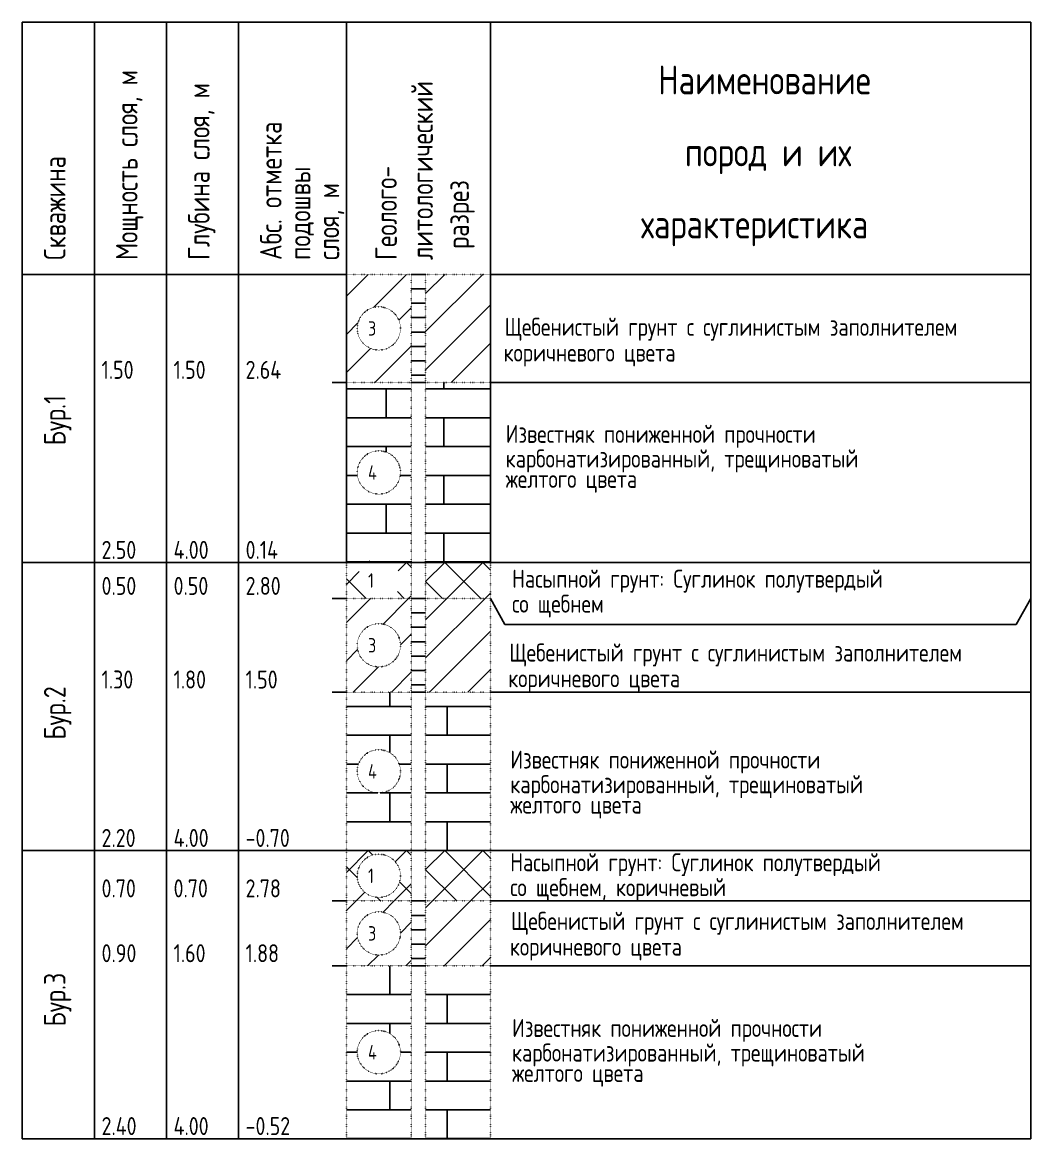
# Model space of a CAD drawing. Header units: millimetres. Extents: x 20530103 to 31271019, y 32092698 to 33532929.
# Drawn here: x 26255533 to 26269533, y 33117359 to 33132859 of the extents above; entities that cross this region are included whole.
import ezdxf

# ---------------------------------------------------------------- set-up
doc = ezdxf.new("R2010")
doc.units = ezdxf.units.MM
for name, pattern in [('L1', [1, 0, 1]), ('L2', [1, 0, 1]), ('L3', [1, 0, 1])]:
    doc.linetypes.add(name, pattern=pattern)
doc.styles.add('GOST 2.304', font='GOST.TTF')

msp = doc.modelspace()

# ---------------------------------------------------------------- hatches: boundary and pattern name
at = {"linetype": 'Continuous'}
h = msp.add_hatch(dxfattribs=at)
h.set_pattern_fill('SUGL_D', color=256, scale=3000, style=0)
h.set_pattern_definition([(45, (26255033.4, 33129358.85), (-265.165, 265.165), [])])
edge = h.paths.add_edge_path(flags=16)
edge.add_arc((26260483.4062, 33128608.8498), 300, 0, 360)
h.paths.add_polyline_path([(26261133.4062, 33127858.8498), (26262033.4062, 33127858.8498), (26262033.4062, 33129358.8498), (26261133.4062, 33129358.8498)])
h.paths.add_polyline_path([(26260033.4062, 33127858.8498), (26260933.4062, 33127858.8498), (26260933.4062, 33129358.8498), (26260033.4062, 33129358.8498)])
h = msp.add_hatch(dxfattribs=at)
h.set_pattern_fill('IZVEST', color=256, scale=2000, style=0)
h.set_pattern_definition([(0, (26262983.27, 33147767.4), (0, 400), []), (90, (26262983.3, 33147767.4), (-800, 400), [400, -400])])
edge = h.paths.add_edge_path(flags=16)
edge.add_arc((26260483.4062, 33126608.8498), 300, 0, 360)
h.paths.add_polyline_path([(26261133.4062, 33125358.8498), (26262033.4062, 33125358.8498), (26262033.4062, 33127858.8498), (26261133.4062, 33127858.8498)])
h.paths.add_polyline_path([(26260033.4062, 33125358.8498), (26260933.4062, 33125358.8498), (26260933.4062, 33127858.8498), (26260033.4062, 33127858.8498)])
h = msp.add_hatch(dxfattribs=at)
h.set_pattern_fill('TEHNO', color=256, scale=3000, style=0)
h.set_pattern_definition([(45, (26255033.4, 33125358.85), (-265.165, 265.165), []), (135, (26255033.4, 33125358.85), (-265.165, -265.165), [])])
edge = h.paths.add_edge_path()
edge.add_arc((26260483.4062, 33125108.8498), 300, 0, 360)
h.paths.add_polyline_path([(26261133.4062, 33124858.8498), (26262033.4062, 33124858.8498), (26262033.4062, 33125358.8498), (26261133.4062, 33125358.8498)])
h.paths.add_polyline_path([(26260033.4062, 33124858.8498), (26260933.4062, 33124858.8498), (26260933.4062, 33125358.8498), (26260033.4062, 33125358.8498)])
h = msp.add_hatch(dxfattribs=at)
h.set_pattern_fill('SUGL_D', color=256, scale=3000, style=0)
h.set_pattern_definition([(45, (26255033.4, 33125358.85), (-265.165, 265.165), [])])
edge = h.paths.add_edge_path(flags=16)
edge.add_arc((26260483.4062, 33124208.8498), 300, 0, 360)
h.paths.add_polyline_path([(26261133.4062, 33123558.8498), (26262033.4062, 33123558.8498), (26262033.4062, 33124858.8498), (26261133.4062, 33124858.8498)])
h.paths.add_polyline_path([(26260033.4062, 33123558.8498), (26260933.4062, 33123558.8498), (26260933.4062, 33124858.8498), (26260033.4062, 33124858.8498)])
h = msp.add_hatch(dxfattribs=at)
h.set_pattern_fill('IZVEST', color=256, scale=2000, style=0)
h.set_pattern_definition([(0, (26255033.4, 33125358.85), (0, 400), []), (90, (26255033.4, 33125358.85), (-800, 400), [400, -400])])
edge = h.paths.add_edge_path(flags=16)
edge.add_arc((26260483.4062, 33122458.8498), 300, 0, 360)
h.paths.add_polyline_path([(26261133.4062, 33121358.8498), (26262033.4062, 33121358.8498), (26262033.4062, 33123558.8498), (26261133.4062, 33123558.8498)])
h.paths.add_polyline_path([(26260033.4062, 33121358.8498), (26260933.4062, 33121358.8498), (26260933.4062, 33123558.8498), (26260033.4062, 33123558.8498)])
h = msp.add_hatch(dxfattribs=at)
h.set_pattern_fill('TEHNO', color=256, scale=3000, style=0)
h.set_pattern_definition([(45, (26255033.4, 33121358.85), (-265.165, 265.165), []), (135, (26255033.4, 33121358.85), (-265.165, -265.165), [])])
edge = h.paths.add_edge_path(flags=16)
edge.add_arc((26260483.4062, 33121008.8498), 300, 0, 360)
h.paths.add_polyline_path([(26261133.4062, 33120658.8498), (26262033.4062, 33120658.8498), (26262033.4062, 33121358.8498), (26261133.4062, 33121358.8498)])
h.paths.add_polyline_path([(26260033.4062, 33120658.8498), (26260933.4062, 33120658.8498), (26260933.4062, 33121358.8498), (26260033.4062, 33121358.8498)])
h = msp.add_hatch(dxfattribs=at)
h.set_pattern_fill('SUGL_D', color=256, scale=3000, style=0)
h.set_pattern_definition([(45, (26255033.4, 33121358.85), (-265.165, 265.165), [])])
edge = h.paths.add_edge_path(flags=16)
edge.add_arc((26260483.4062, 33120208.8498), 300, 0, 360)
h.paths.add_polyline_path([(26261133.4062, 33119758.8498), (26262033.4062, 33119758.8498), (26262033.4062, 33120658.8498), (26261133.4062, 33120658.8498)])
h.paths.add_polyline_path([(26260033.4062, 33119758.8498), (26260933.4062, 33119758.8498), (26260933.4062, 33120658.8498), (26260033.4062, 33120658.8498)])
h = msp.add_hatch(dxfattribs=at)
h.set_pattern_fill('IZVEST', color=256, scale=2000, style=0)
h.set_pattern_definition([(0, (26255033.4, 33121358.85), (0, 400), []), (90, (26255033.4, 33121358.85), (-800, 400), [400, -400])])
edge = h.paths.add_edge_path(flags=16)
edge.add_arc((26260483.4062, 33118558.8498), 300, 0, 360)
h.paths.add_polyline_path([(26261133.4062, 33117358.8498), (26262033.4062, 33117358.8498), (26262033.4062, 33119758.8498), (26261133.4062, 33119758.8498)])
h.paths.add_polyline_path([(26260033.4062, 33117358.8498), (26260933.4062, 33117358.8498), (26260933.4062, 33119758.8498), (26260033.4062, 33119758.8498)])

# ---------------------------------------------------------------- linework, layer by layer
at = {"color": 0}
for p, q in [((26255533.4062, 33132858.8498), (26255533.4062, 33117358.8498)), ((26256533.4062, 33132858.8498), (26256533.4062, 33117358.8498)), ((26257533.4062, 33132858.8498), (26257533.4062, 33117358.8498)), ((26258533.4062, 33132858.8498), (26258533.4062, 33117358.8498)), ((26260033.4062, 33132858.8498), (26260033.4062, 33125358.8498)), ((26262033.4062, 33132858.8498), (26262033.4062, 33125358.8498)), ((26269533.4062, 33132858.8498), (26269533.4062, 33117358.8498)), ((26260933.4062, 33129358.8498), (26261133.4062, 33129358.8498)), ((26260933.4062, 33129358.8498), (26261133.4062, 33129358.8498)), ((26260933.4062, 33129358.8498), (26261133.4062, 33129358.8498)), ((26260933.4062, 33129358.8498), (26261133.4062, 33129358.8498)), ((26260933.4062, 33129158.8498), (26261133.4062, 33129158.8498)), ((26260933.4062, 33128958.8498), (26261133.4062, 33128958.8498)), ((26260933.4062, 33128758.8498), (26261133.4062, 33128758.8498)), ((26260933.4062, 33128558.8498), (26261133.4062, 33128558.8498)), ((26260933.4062, 33128358.8498), (26261133.4062, 33128358.8498)), ((26260933.4062, 33128158.8498), (26261133.4062, 33128158.8498)), ((26259833.4062, 33127858.8498), (26260033.4062, 33127858.8498)), ((26260933.4062, 33127958.8498), (26261133.4062, 33127958.8498)), ((26260933.4062, 33127858.8498), (26261133.4062, 33127858.8498)), ((26262033.4062, 33127858.8498), (26262233.4062, 33127858.8498)), ((26262233.4062, 33127858.8498), (26269333.4062, 33127858.8498)), ((26269333.4062, 33127858.8498), (26269533.4062, 33127858.8498)), ((26255533.4062, 33125358.8498), (26269333.4062, 33125358.8498)), ((26259833.4062, 33125358.8498), (26260033.4062, 33125358.8498)), ((26260933.4062, 33125358.8498), (26261133.4062, 33125358.8498)), ((26262033.4062, 33125358.8498), (26262233.4062, 33125358.8498)), ((26269333.4062, 33125358.8498), (26269533.4062, 33125358.8498)), ((26259833.4062, 33124858.8498), (26260033.4062, 33124858.8498)), ((26260933.4062, 33124858.8498), (26261133.4062, 33124858.8498)), ((26260933.4062, 33124858.8498), (26261133.4062, 33124858.8498)), ((26262033.4062, 33124858.8498), (26262233.4062, 33124499.3444)), ((26269333.4062, 33124499.3444), (26269533.4062, 33124858.8498)), ((26260933.4062, 33124658.8498), (26261133.4062, 33124658.8498)), ((26260933.4062, 33124458.8498), (26261133.4062, 33124458.8498)), ((26262233.4062, 33124499.3444), (26269333.4062, 33124499.3444)), ((26260933.4062, 33124258.8498), (26261133.4062, 33124258.8498)), ((26260933.4062, 33124058.8498), (26261133.4062, 33124058.8498)), ((26260933.4062, 33123858.8498), (26261133.4062, 33123858.8498)), ((26260933.4062, 33123658.8498), (26261133.4062, 33123658.8498)), ((26259833.4062, 33123558.8498), (26260033.4062, 33123558.8498)), ((26260933.4062, 33123558.8498), (26261133.4062, 33123558.8498)), ((26262033.4062, 33123558.8498), (26262233.4062, 33123558.8498)), ((26262233.4062, 33123558.8498), (26269333.4062, 33123558.8498)), ((26269333.4062, 33123558.8498), (26269533.4062, 33123558.8498)), ((26255533.4062, 33121358.8498), (26269333.4062, 33121358.8498)), ((26259833.4062, 33121358.8498), (26260033.4062, 33121358.8498)), ((26260933.4062, 33121358.8498), (26261133.4062, 33121358.8498)), ((26262033.4062, 33121358.8498), (26262233.4062, 33121358.8498)), ((26269333.4062, 33121358.8498), (26269533.4062, 33121358.8498)), ((26259833.4062, 33120658.8498), (26260033.4062, 33120658.8498)), ((26260933.4062, 33120658.8498), (26261133.4062, 33120658.8498)), ((26260933.4062, 33120658.8498), (26261133.4062, 33120658.8498)), ((26262033.4062, 33120658.8498), (26262233.4062, 33120658.8498)), ((26262233.4062, 33120658.8498), (26269333.4062, 33120658.8498)), ((26269333.4062, 33120658.8498), (26269533.4062, 33120658.8498)), ((26260933.4062, 33120458.8498), (26261133.4062, 33120458.8498)), ((26260933.4062, 33120258.8498), (26261133.4062, 33120258.8498)), ((26260933.4062, 33120058.8498), (26261133.4062, 33120058.8498)), ((26260933.4062, 33119858.8498), (26261133.4062, 33119858.8498)), ((26259833.4062, 33119758.8498), (26260033.4062, 33119758.8498)), ((26260933.4062, 33119758.8498), (26261133.4062, 33119758.8498)), ((26262033.4062, 33119758.8498), (26262233.4062, 33119758.8498)), ((26262233.4062, 33119758.8498), (26269333.4062, 33119758.8498)), ((26269333.4062, 33119758.8498), (26269533.4062, 33119758.8498)), ((26255533.4062, 33117358.8498), (26269533.4062, 33117358.8498)), ((26259833.4062, 33117358.8498), (26260033.4062, 33117358.8498)), ((26260933.4062, 33117358.8498), (26261133.4062, 33117358.8498)), ((26262033.4062, 33117358.8498), (26262233.4062, 33117358.8498)), ((26269333.4062, 33117358.8498), (26269533.4062, 33117358.8498))]:
    msp.add_line(p, q, dxfattribs=at)
for p, q in [((26255533.4062, 33132858.8498), (26256533.4062, 33132858.8498)), ((26256533.4062, 33132858.8498), (26269533.4062, 33132858.8498)), ((26260033.4062, 33129358.8498), (26255533.4062, 33129358.8498)), ((26262033.4062, 33129358.8498), (26269533.4062, 33129358.8498))]:
    msp.add_line(p, q)
at = {"color": 0, "linetype": 'L1'}
for p, q in [((26260033.4062, 33129358.8498), (26260933.4062, 33129358.8498)), ((26260033.4062, 33129358.8498), (26260033.4062, 33128458.8498)), ((26260033.4062, 33129358.8498), (26260933.4062, 33129358.8498)), ((26260033.4062, 33129358.8498), (26260033.4062, 33127858.8498)), ((26260933.4062, 33129358.8498), (26260933.4062, 33127858.8498)), ((26261133.4062, 33129358.8498), (26262033.4062, 33129358.8498)), ((26261133.4062, 33129358.8498), (26262033.4062, 33129358.8498)), ((26261133.4062, 33129358.8498), (26261133.4062, 33127858.8498)), ((26262033.4062, 33129358.8498), (26262033.4062, 33128458.8498)), ((26262033.4062, 33129358.8498), (26262033.4062, 33127858.8498)), ((26260033.4062, 33127858.8498), (26260933.4062, 33127858.8498)), ((26261133.4062, 33127858.8498), (26262033.4062, 33127858.8498)), ((26260033.4062, 33125358.8498), (26260933.4062, 33125358.8498)), ((26260033.4062, 33125358.8498), (26260033.4062, 33124858.8498)), ((26260933.4062, 33125358.8498), (26260933.4062, 33124858.8498)), ((26261133.4062, 33125358.8498), (26262033.4062, 33125358.8498)), ((26261133.4062, 33125358.8498), (26261133.4062, 33124858.8498)), ((26262033.4062, 33125358.8498), (26262033.4062, 33124858.8498)), ((26260033.4062, 33124858.8498), (26260933.4062, 33124858.8498)), ((26261133.4062, 33124858.8498), (26262033.4062, 33124858.8498)), ((26260033.4062, 33121358.8498), (26260933.4062, 33121358.8498)), ((26260033.4062, 33121358.8498), (26260033.4062, 33120658.8498)), ((26260933.4062, 33121358.8498), (26260933.4062, 33120658.8498)), ((26261133.4062, 33121358.8498), (26262033.4062, 33121358.8498)), ((26261133.4062, 33121358.8498), (26261133.4062, 33120658.8498)), ((26262033.4062, 33121358.8498), (26262033.4062, 33120658.8498)), ((26260033.4062, 33120658.8498), (26260933.4062, 33120658.8498)), ((26261133.4062, 33120658.8498), (26262033.4062, 33120658.8498))]:
    msp.add_line(p, q, dxfattribs=at)
at = {"color": 0, "linetype": 'L2'}
for p, q in [((26260033.4062, 33127858.8498), (26260933.4062, 33127858.8498)), ((26260033.4062, 33127858.8498), (26260033.4062, 33125358.8498)), ((26260933.4062, 33127858.8498), (26260933.4062, 33125358.8498)), ((26261133.4062, 33127858.8498), (26262033.4062, 33127858.8498)), ((26261133.4062, 33127858.8498), (26261133.4062, 33125358.8498)), ((26262033.4062, 33127858.8498), (26262033.4062, 33125358.8498)), ((26260033.4062, 33125358.8498), (26260933.4062, 33125358.8498)), ((26261133.4062, 33125358.8498), (26262033.4062, 33125358.8498)), ((26260033.4062, 33124858.8498), (26260933.4062, 33124858.8498)), ((26260033.4062, 33124858.8498), (26260033.4062, 33123558.8498)), ((26260933.4062, 33124858.8498), (26260933.4062, 33123558.8498)), ((26261133.4062, 33124858.8498), (26262033.4062, 33124858.8498)), ((26261133.4062, 33124858.8498), (26261133.4062, 33123558.8498)), ((26262033.4062, 33124858.8498), (26262033.4062, 33123558.8498)), ((26260033.4062, 33123558.8498), (26260933.4062, 33123558.8498)), ((26261133.4062, 33123558.8498), (26262033.4062, 33123558.8498)), ((26260033.4062, 33120658.8498), (26260933.4062, 33120658.8498)), ((26260033.4062, 33120658.8498), (26260033.4062, 33119758.8498)), ((26260933.4062, 33120658.8498), (26260933.4062, 33119758.8498)), ((26261133.4062, 33120658.8498), (26262033.4062, 33120658.8498)), ((26261133.4062, 33120658.8498), (26261133.4062, 33119758.8498)), ((26262033.4062, 33120658.8498), (26262033.4062, 33119758.8498)), ((26260033.4062, 33119758.8498), (26260933.4062, 33119758.8498)), ((26261133.4062, 33119758.8498), (26262033.4062, 33119758.8498))]:
    msp.add_line(p, q, dxfattribs=at)
at = {"color": 0, "linetype": 'L3'}
for p, q in [((26260033.4062, 33123558.8498), (26260933.4062, 33123558.8498)), ((26260033.4062, 33123558.8498), (26260033.4062, 33121358.8498)), ((26260933.4062, 33123558.8498), (26260933.4062, 33121358.8498)), ((26261133.4062, 33123558.8498), (26262033.4062, 33123558.8498)), ((26261133.4062, 33123558.8498), (26261133.4062, 33121358.8498)), ((26262033.4062, 33123558.8498), (26262033.4062, 33121358.8498)), ((26260033.4062, 33121358.8498), (26260933.4062, 33121358.8498)), ((26261133.4062, 33121358.8498), (26262033.4062, 33121358.8498)), ((26260033.4062, 33119758.8498), (26260933.4062, 33119758.8498)), ((26260033.4062, 33119758.8498), (26260033.4062, 33117358.8498)), ((26260933.4062, 33119758.8498), (26260933.4062, 33117358.8498)), ((26261133.4062, 33119758.8498), (26262033.4062, 33119758.8498)), ((26261133.4062, 33119758.8498), (26261133.4062, 33117358.8498)), ((26262033.4062, 33119758.8498), (26262033.4062, 33117358.8498)), ((26260033.4062, 33117358.8498), (26260933.4062, 33117358.8498)), ((26261133.4062, 33117358.8498), (26262033.4062, 33117358.8498))]:
    msp.add_line(p, q, dxfattribs=at)
at = {"color": 0, "linetype": 'L1'}
for centre in [(26260483.4062, 33128608.8498), (26260483.4062, 33121008.8498)]:
    msp.add_circle(centre, 300, dxfattribs=at)
at = {"color": 0, "linetype": 'L2'}
for centre in [(26260483.4062, 33126608.8498), (26260483.4062, 33124208.8498), (26260483.4062, 33120208.8498)]:
    msp.add_circle(centre, 300, dxfattribs=at)
at = {"color": 0, "linetype": 'L3'}
for centre in [(26260483.4062, 33122458.8498), (26260483.4062, 33118558.8498)]:
    msp.add_circle(centre, 300, dxfattribs=at)

# ---------------------------------------------------------------- texts
at = {"style": 'GOST 2.304'}
for s, height, p in [(' Наименование', 400, (26264155.9007, 33131858.8498)), ('  пород и их', 400, (26264321.902, 33130858.8498)), ('характеристика', 400, (26264124.7762, 33129858.8498)), ('3', 200, (26260333.4062, 33128508.8498)), ('Щебенистый грунт с суглинистым заполнителем', 250, (26262230.3319, 33128506.046)), ('коричневого цвета', 250, (26262215.4468, 33128149.047)), ('1.50', 250, (26256633.4062, 33127908.8498)), ('1.50', 250, (26257633.4062, 33127908.8498)), ('2.64', 250, (26258633.4062, 33127908.8498)), ('Известняк пониженной прочности', 250, (26262245.2169, 33127019.6704)), ('карбонатизированный, трещиноватый', 250, (26262245.2169, 33126677.5465)), ('4', 200, (26260333.4062, 33126508.8498)), ('желтого цвета', 250, (26262245.2169, 33126394.9222)), ('2.50', 250, (26256633.4062, 33125408.8498)), ('4.00', 250, (26257633.4062, 33125408.8498)), ('0.14', 250, (26258633.4062, 33125408.8498)), ('1', 200, (26260333.4062, 33125008.8498)), ('Насыпной грунт: Суглинок полутвердый', 250, (26262333.4062, 33125008.8498)), ('0.50', 250, (26256633.4062, 33124908.8498)), ('0.50', 250, (26257633.4062, 33124908.8498)), ('2.80', 250, (26258633.4062, 33124908.8498)), ('со щебнем', 250, (26262333.4062, 33124662.6594)), ('3', 200, (26260333.4062, 33124108.8498)), ('Щебенистый грунт с суглинистым заполнителем', 250, (26262294.4403, 33123983.7664)), ('1.30', 250, (26256633.4062, 33123608.8498)), ('1.80', 250, (26257633.4062, 33123608.8498)), ('1.50', 250, (26258633.4062, 33123608.8498)), ('коричневого цвета', 250, (26262279.5552, 33123626.7674)), ('Известняк пониженной прочности', 250, (26262309.3254, 33122497.3909)), ('4', 200, (26260333.4062, 33122358.8498)), ('карбонатизированный, трещиноватый', 250, (26262309.3254, 33122155.2669)), ('желтого цвета', 250, (26262309.3254, 33121872.6427)), ('2.20', 250, (26256633.4062, 33121408.8498)), ('4.00', 250, (26257633.4062, 33121408.8498)), ('-0.70', 250, (26258633.4062, 33121408.8498)), ('Насыпной грунт: Суглинок полутвердый', 250, (26262306.9497, 33121071.7835)), ('1', 200, (26260333.4062, 33120908.8498)), ('0.70', 250, (26256633.4062, 33120708.8498)), ('0.70', 250, (26257633.4062, 33120708.8498)), ('2.78', 250, (26258633.4062, 33120708.8498)), ('со щебнем, коричневый', 250, (26262306.9497, 33120725.5931)), ('Щебенистый грунт с суглинистым заполнителем', 250, (26262318.5211, 33120257.5992)), ('3', 200, (26260333.4062, 33120108.8498)), ('0.90', 250, (26256633.4062, 33119808.8498)), ('1.60', 250, (26257633.4062, 33119808.8498)), ('1.88', 250, (26258633.4062, 33119808.8498)), ('коричневого цвета', 250, (26262303.6361, 33119900.6002)), ('Известняк пониженной прочности', 250, (26262333.4062, 33118771.2237)), ('4', 200, (26260333.4062, 33118458.8498)), ('карбонатизированный, трещиноватый', 250, (26262333.4062, 33118429.0997)), ('желтого цвета', 250, (26262333.4062, 33118146.4754)), ('2.40', 250, (26256633.4062, 33117408.8498)), ('4.00', 250, (26257633.4062, 33117408.8498)), ('-0.52', 250, (26258633.4062, 33117408.8498))]:
    msp.add_text(s, height=height, dxfattribs=at).set_placement(p)
for s, p in [('Мощность слоя, м', (26257133.4062, 33129558.8498)), ('Глубина слоя, м', (26258133.4062, 33129558.8498)), ('литологический', (26261233.4062, 33129558.8498)), ('Абс. отметка', (26259133.4062, 33129558.8498)), ('Скважина', (26256133.4062, 33129558.8498)), ('подошвы', (26259533.4062, 33129558.8498)), ('Геолого-', (26260733.4062, 33129558.8498)), (' разрез', (26261733.4062, 33129558.8498)), ('слоя, м', (26259933.4062, 33129558.8498)), ('Бур.1', (26256133.4062, 33126985.3374)), ('Бур.2', (26256133.4062, 33122898.903)), ('Бур.3', (26256133.4062, 33118916.5747))]:
    msp.add_text(s, height=300, rotation=90, dxfattribs=at).set_placement(p)

doc.saveas('drawing.dxf')
